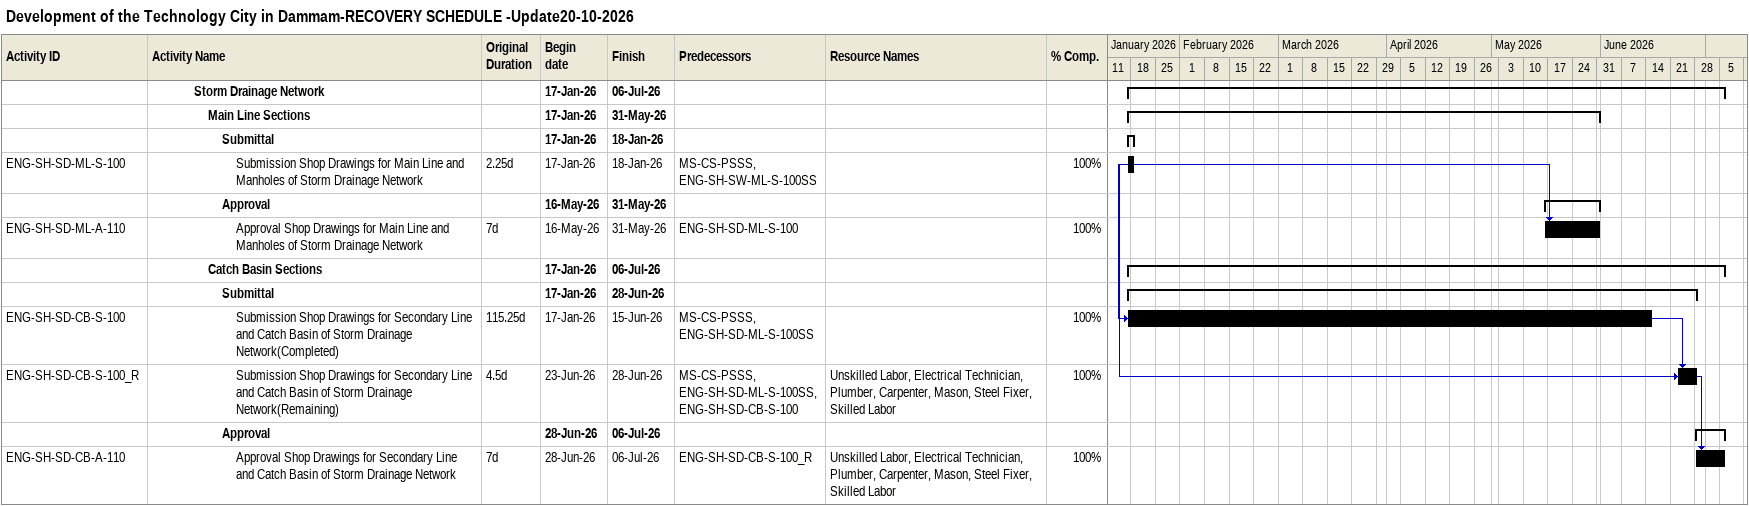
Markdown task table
Development of the Technology City in Dammam-RECOVERY SCHEDULE -Update20-10-2026

| ID | Level | Task | Original duration | Start | Finish | Predecessors | Resources | % complete |
|---|---|---|---|---|---|---|---|---|
|  | 4 | **Storm Drainage Network** |  | 2026-01-17 | 2026-07-06 |  |  |  |
|  | 5 | **Main Line Sections** |  | 2026-01-17 | 2026-05-31 |  |  |  |
|  | 6 | **Submittal** |  | 2026-01-17 | 2026-01-18 |  |  |  |
| ENG-SH-SD-ML-S-100 | 7 | Submission Shop Drawings for Main Line and Manholes of Storm Drainage Network | 2.25d | 2026-01-17 | 2026-01-18 | MS-CS-PSSS, ENG-SH-SW-ML-S-100SS |  | 100 |
|  | 6 | **Approval** |  | 2026-05-16 | 2026-05-31 |  |  |  |
| ENG-SH-SD-ML-A-110 | 7 | Approval Shop Drawings for Main Line and Manholes of Storm Drainage Network | 7d | 2026-05-16 | 2026-05-31 | ENG-SH-SD-ML-S-100 |  | 100 |
|  | 5 | **Catch Basin Sections** |  | 2026-01-17 | 2026-07-06 |  |  |  |
|  | 6 | **Submittal** |  | 2026-01-17 | 2026-06-28 |  |  |  |
| ENG-SH-SD-CB-S-100 | 7 | Submission Shop Drawings for Secondary Line and Catch Basin of Storm Drainage Network(Completed) | 115.25d | 2026-01-17 | 2026-06-15 | MS-CS-PSSS, ENG-SH-SD-ML-S-100SS |  | 100 |
| ENG-SH-SD-CB-S-100_R | 7 | Submission Shop Drawings for Secondary Line and Catch Basin of Storm Drainage Network(Remaining) | 4.5d | 2026-06-23 | 2026-06-28 | MS-CS-PSSS, ENG-SH-SD-ML-S-100SS, ENG-SH-SD-CB-S-100 | Unskilled Labor, Electrical Technician, Plumber, Carpenter, Mason, Steel Fixer, Skilled Labor | 100 |
|  | 6 | **Approval** |  | 2026-06-28 | 2026-07-06 |  |  |  |
| ENG-SH-SD-CB-A-110 | 7 | Approval Shop Drawings for Secondary Line and Catch Basin of Storm Drainage Network | 7d | 2026-06-28 | 2026-07-06 | ENG-SH-SD-CB-S-100_R | Unskilled Labor, Electrical Technician, Plumber, Carpenter, Mason, Steel Fixer, Skilled Labor | 100 |
